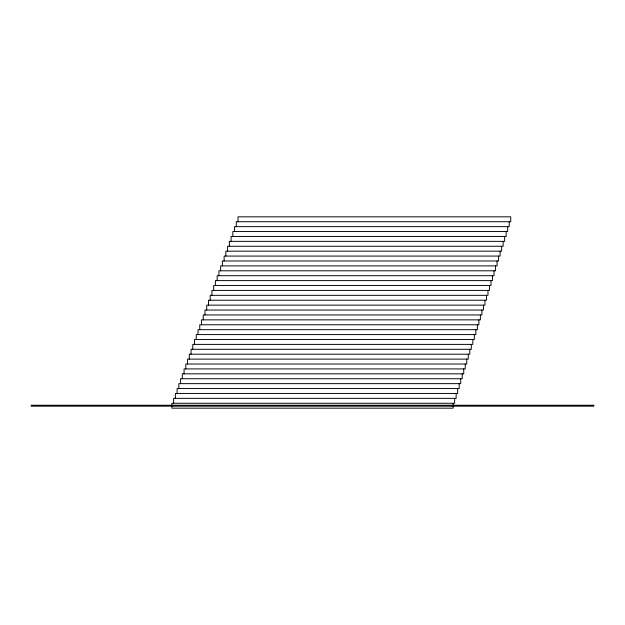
<?xml version="1.0" encoding="UTF-8"?>
<svg xmlns="http://www.w3.org/2000/svg" width="625" height="625" viewBox="0 0 625 625"><rect width="100%" height="100%" fill="white"/><g stroke="black" fill="none" stroke-linecap="round" stroke-linejoin="round"><path stroke-width="0.94" d="M509.203 221.734L509.203 226.641L234.562 226.641L234.562 231.547M507.68 226.641L507.68 231.547L232.82 231.547L232.82 236.453M506.164 231.547L506.164 236.453L231.086 236.453L231.086 241.359M504.648 236.453L504.648 241.359L229.344 241.359L229.344 246.266M503.133 241.359L503.133 246.266L227.602 246.266L227.602 251.172M501.617 246.266L501.617 251.172L225.867 251.172L225.867 256.078M500.102 251.172L500.102 256.078L224.125 256.078L224.125 260.984M498.578 256.078L498.578 260.984L222.383 260.984L222.383 265.891M497.062 260.984L497.062 265.891L220.641 265.891L220.641 270.797M495.547 265.891L495.547 270.797L218.906 270.797L218.906 275.703M494.031 270.797L494.031 275.703L217.164 275.703L217.164 280.609M492.516 275.703L492.516 280.609L215.422 280.609L215.422 285.516M491 280.609L491 285.516L213.68 285.516L213.68 290.422M489.484 285.516L489.484 290.422L211.937 290.422L211.937 295.328M487.969 290.422L487.969 295.328L210.195 295.328L210.195 300.234M486.453 295.328L486.453 300.234L208.461 300.234L208.461 305.141M484.938 300.234L484.938 305.141L206.719 305.141L206.719 310.047M483.422 305.141L483.422 310.047L204.977 310.047L204.977 314.953M481.906 310.047L481.906 314.953L203.234 314.953L203.234 319.859M480.391 314.953L480.391 319.859L201.492 319.859L201.492 324.766M478.875 319.859L478.875 324.766L199.75 324.766L199.75 329.672M477.359 324.766L477.359 329.672L198.008 329.672L198.008 334.578M475.844 329.672L475.844 334.578L196.266 334.578L196.266 339.484M474.328 334.578L474.328 339.484L194.523 339.484L194.523 344.391M472.813 339.484L472.813 344.391L192.781 344.391L192.781 349.297M471.297 344.391L471.297 349.297L191.039 349.297L191.039 354.203M469.781 349.297L469.781 354.203L189.297 354.203L189.297 359.109M468.266 354.203L468.266 359.109L187.555 359.109L187.555 364.016M466.75 359.109L466.75 364.016L185.812 364.016L185.812 368.922M465.242 364.016L465.242 368.922L184.07 368.922L184.07 373.828M463.727 368.922L463.727 373.828L182.328 373.828L182.328 378.734M462.211 373.828L462.211 378.734L180.586 378.734L180.586 383.641M460.695 378.734L460.695 383.641L178.844 383.641L178.844 388.547M459.18 383.641L459.18 388.547L177.102 388.547L177.102 393.453M457.664 388.547L457.664 393.453L175.359 393.453L175.359 398.359M456.156 393.453L456.156 398.359L173.617 398.359L173.617 403.266M454.641 398.359L454.641 403.266L171.875 403.266L171.875 408.172L453.125 408.172L453.125 403.266M238.039 221.734L238.039 216.828L510.719 216.828L510.719 221.734L236.305 221.734L236.305 226.641M593.75 405.25L31.25 405.25L31.25 406.187L593.75 406.187L593.75 405.25"/></g></svg>
